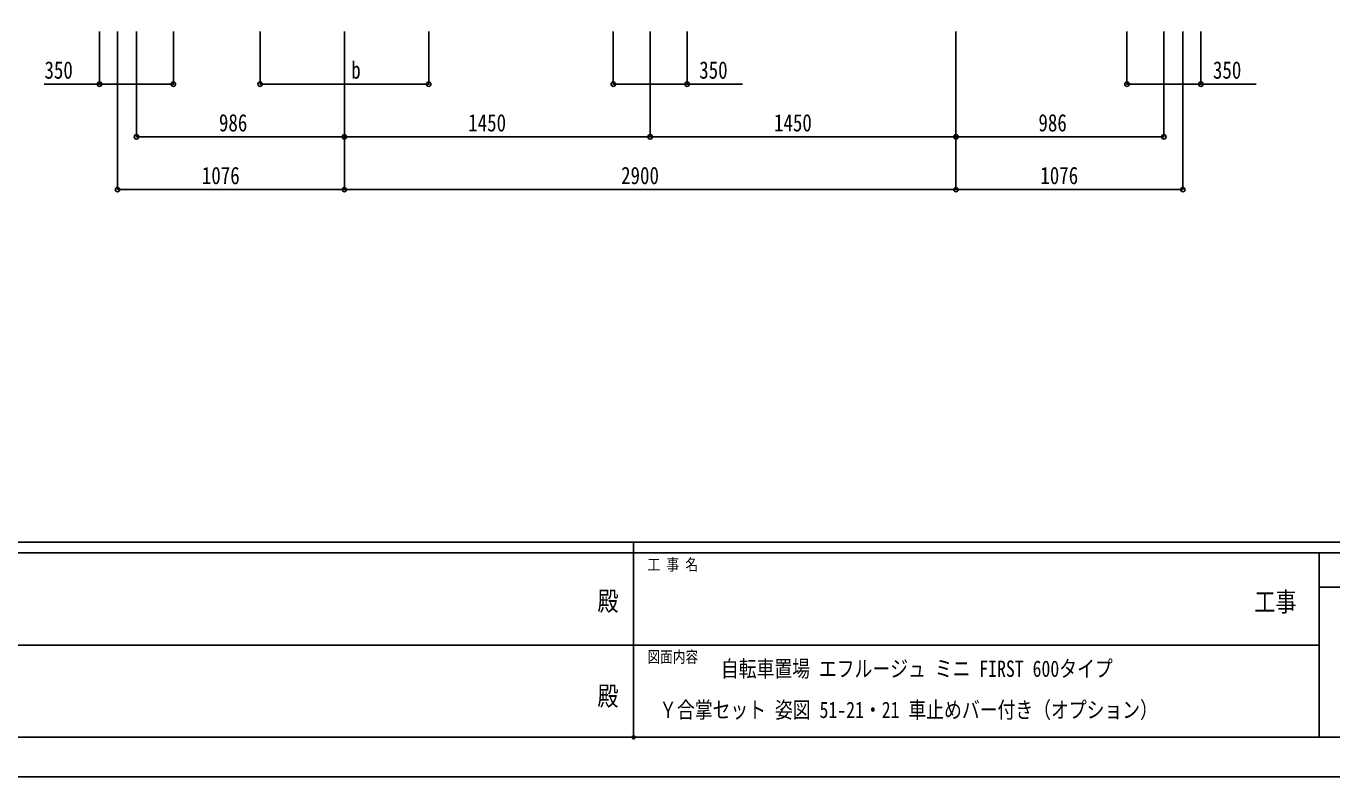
# Model space of a CAD drawing. Units: millimetres, scale not verified. Extents: x -10512 to 10512, y -7425 to 7425.
# Drawn here: x -2893 to 3299, y -7425 to -3866 of the extents above; entities that cross this region are included whole.
import ezdxf
from ezdxf.enums import TextEntityAlignment as Align

# ---------------------------------------------------------------- set-up
doc = ezdxf.new("R2010")
doc.units = ezdxf.units.MM
doc.header["$LTSCALE"] = 30
doc.header["$PDMODE"] = 32
doc.header["$PDSIZE"] = 15
for name, color, linetype in [('0-2_USER1', 3, 'Continuous'), ('0-6_YKK_D', 6, 'Continuous'), ('0-7_YKK_ZWAK', 7, 'Continuous')]:
    doc.layers.add(name, color=color, linetype=linetype)
doc.styles.add('ＭＳ ゴシック', font='')
doc.styles.get('ＭＳ ゴシック').set_extended_font_data('MS Gothic')

msp = doc.modelspace()

# ---------------------------------------------------------------- linework, layer by layer
at = {"layer": '0-6_YKK_D'}
for p, q in [((-2545.05, -3890.74), (-2545.05, -4141.74)), ((-2460.05, -3890.74), (-2460.05, -4641.74)), ((-2370.05, -3890.74), (-2370.05, -4391.74)), ((-2195.05, -3890.74), (-2195.05, -4141.74)), ((-1784, -3890.8), (-1784, -4141.74)), ((-1384.05, -3890.74), (-1384.05, -4641.74)), ((-1384.05, -3890.74), (-1384.05, -4641.74)), ((-1384.05, -3890.74), (-1384.05, -4391.74)), ((-1384.05, -3890.74), (-1384.05, -4391.74)), ((-984.25, -3890.8), (-984.25, -4141.74)), ((-109.05, -3890.74), (-109.05, -4141.74)), ((65.95, -3890.74), (65.95, -4391.74)), ((65.95, -3890.74), (65.95, -4391.74)), ((240.95, -3890.74), (240.95, -4141.74)), ((1515.95, -3890.74), (1515.95, -4641.74)), ((1515.95, -3890.74), (1515.95, -4641.74)), ((1515.95, -3890.74), (1515.95, -4391.74)), ((1515.95, -3890.74), (1515.95, -4391.74)), ((2326.95, -3890.74), (2326.95, -4141.74)), ((2501.95, -3890.74), (2501.95, -4391.74)), ((2591.95, -3890.74), (2591.95, -4641.74)), ((2676.95, -3890.74), (2676.95, -4141.74)), ((-1784, -4140.74), (-984.25, -4140.74)), ((-1384.05, -4390.74), (-2370.05, -4390.74)), ((-1384.05, -4390.74), (65.95, -4390.74)), ((1515.95, -4390.74), (65.95, -4390.74)), ((1515.95, -4390.74), (2501.95, -4390.74)), ((-1384.05, -4640.74), (-2460.05, -4640.74)), ((-1384.05, -4640.74), (1515.95, -4640.74)), ((1515.95, -4640.74), (2591.95, -4640.74))]:
    msp.add_line(p, q, dxfattribs=at)
for points in [[(-2195.05, -4140.74), (-2545.05, -4140.74), (-2807.52, -4140.74)], [(-109.05, -4140.74), (240.95, -4140.74), (503.42, -4140.74)], [(2326.95, -4140.74), (2676.95, -4140.74), (2939.42, -4140.74)]]:
    msp.add_lwpolyline(points, dxfattribs=at)
for centre in [(-2545.05, -4140.74), (-2195.05, -4140.74), (-1784, -4140.74), (-984.25, -4140.74), (-109.05, -4140.74), (240.95, -4140.74), (2326.95, -4140.74), (2676.95, -4140.74), (-2370.05, -4390.74), (-1384.05, -4390.74), (-1384.05, -4390.74), (65.95, -4390.74), (65.95, -4390.74), (1515.95, -4390.74), (1515.95, -4390.74), (2501.95, -4390.74), (-2460.05, -4640.74), (-1384.05, -4640.74), (-1384.05, -4640.74), (1515.95, -4640.74), (1515.95, -4640.74), (2591.95, -4640.74)]:
    msp.add_circle(centre, 10.62, dxfattribs=at)
at = {"layer": '0-7_YKK_ZWAK'}
for p, q in [((9737.55, -6312.5), (-9762.45, -6312.5)), ((-12.45, -6312.5), (-12.45, -7237.5)), ((-12.45, -6362.5), (-3262.45, -6362.5)), ((3237.55, -6362.5), (-12.45, -6362.5)), ((4962.55, -6525), (3237.55, -6525)), ((-3243.7, -6800), (-12.45, -6800)), ((-12.45, -6800), (3237.55, -6800)), ((-3262.45, -7237.5), (-12.45, -7237.5)), ((-12.45, -7237.5), (3237.55, -7237.5)), ((3237.55, -7237.5), (4962.55, -7237.5))]:
    msp.add_line(p, q, dxfattribs=at)
msp.add_lwpolyline([(-10512.5, -7425), (10512.5, -7425), (10512.5, 7425), (-10512.5, 7425)], close=True, dxfattribs=at)
msp.add_lwpolyline([(4962.55, -6362.5), (3237.55, -6362.5), (3237.55, -7237.5)], dxfattribs=at)
msp.add_point((-12.45, -7237.5), dxfattribs=at)

# ---------------------------------------------------------------- texts
at = {"layer": '0-2_USER1', "style": 'ＭＳ ゴシック', "width": 0.8}
for s, p in [('自転車置場 エフルージュ ミニ FIRST 600タイプ', (401.38, -6974.06)), ('Ｙ合掌セット 姿図 51-21・21 車止めバー付き（オプション）', (108.45, -7169.06))]:
    msp.add_text(s, height=77.44, dxfattribs=at).set_placement(p, align=Align.BOTTOM_LEFT)
at = {"layer": '0-6_YKK_D', "style": 'ＭＳ ゴシック', "width": 0.8}
for s, p in [('350', (-2806.52, -4139.74)), ('b', (-1351.6, -4139.74)), ('350', (298.42, -4139.74)), ('350', (2734.42, -4139.74)), ('986', (-1979.05, -4389.74)), ('1450', (-797.05, -4389.74)), ('1450', (652.95, -4389.74)), ('986', (1906.95, -4389.74)), ('1076', (-2060.05, -4639.74)), ('2900', (-72.05, -4639.74)), ('1076', (1915.95, -4639.74))]:
    msp.add_text(s, height=82.48, dxfattribs=at).set_placement(p, align=Align.BOTTOM_LEFT)
at = {"layer": '0-7_YKK_ZWAK', "style": 'ＭＳ ゴシック', "width": 0.8}
for s, height, p in [('工 事 名', 54.99, (53.17, -6462.5)), ('殿', 91.64, (-184.17, -6664.58)), ('工事', 91.64, (2930.83, -6668.66)), ('図面内容', 54.99, (53.17, -6900)), ('殿', 91.64, (-184.17, -7114.58))]:
    msp.add_text(s, height=height, dxfattribs=at).set_placement(p, align=Align.BOTTOM_LEFT)

doc.saveas('drawing.dxf')
